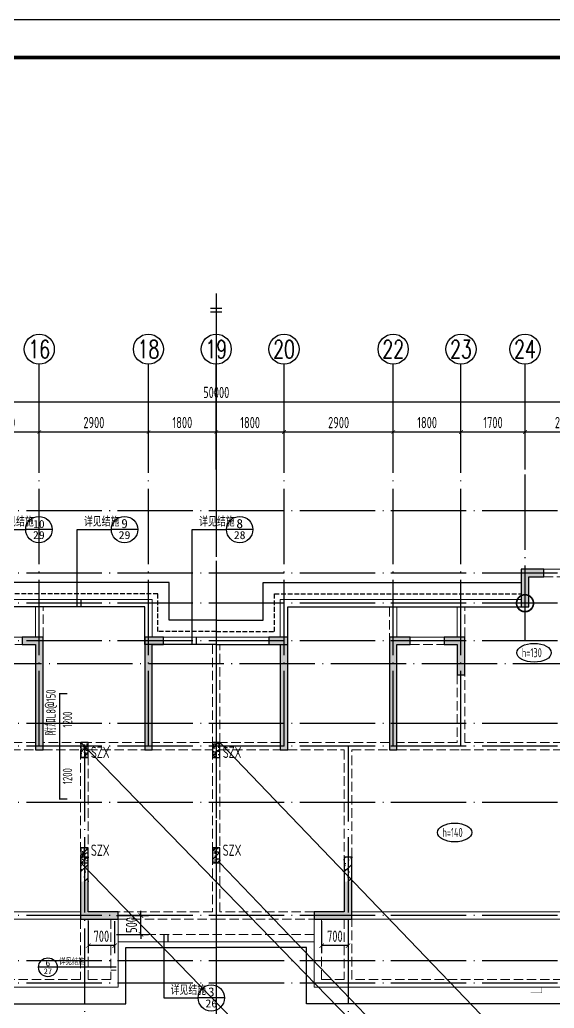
# Model space of a CAD drawing. Extents: x -668857 to 143095, y -247466 to 228182.
# Drawn here: x -193740 to -179547, y -145290 to -119024 of the extents above; entities that cross this region are included whole.
import ezdxf
from ezdxf.enums import TextEntityAlignment as Align

# ---------------------------------------------------------------- set-up
doc = ezdxf.new("R2010")
doc.units = 0
doc.header["$LTSCALE"] = 1000
for name, pattern in [('#P_--_20B1_001_t3$0$DASH', [0.35, 0.25, -0.1]), ('CENTER', [8, 5, -1, 1, -1]), ('D3轴线点划线', [18.5, 12, -3, 0.5, -3]), ('DASH', [0.35, 0.25, -0.1]), ('DOTE', [2.42, 2, -0.2, 0.02, -0.2])]:
    doc.linetypes.add(name, pattern=pattern)
doc.layers.get('0').update_dxf_attribs({"linetype": 'CONTINUOUS'})
doc.layers.get('DEFPOINTS').update_dxf_attribs({"linetype": 'CONTINUOUS'})
doc.layers.add('+公共字体', color=7, linetype='CONTINUOUS', lineweight=20)
for name, color, linetype in [('-TK', 7, 'CONTINUOUS'), ('A-AXIS', 1, 'CONTINUOUS'), ('A-DOTE', 10, 'DOTE'), ('AXIS_NUM', 7, 'CONTINUOUS'), ('C-DOTE', 8, 'D3轴线点划线'), ('DIM_IDEN', 67, 'CONTINUOUS'), ('HATCH', 8, 'CONTINUOUS'), ('PUB_TEXT', 2, 'CONTINUOUS'), ('ROOF', 183, 'CONTINUOUS'), ('S-B板标注', 3, 'CONTINUOUS'), ('S-B板边线', 2, 'CONTINUOUS'), ('S-B板配筋', 6, 'CONTINUOUS'), ('S-B板配筋号', 7, 'CONTINUOUS'), ('S-C承台编号', 6, 'CONTINUOUS'), ('S-J基础底板标注', 3, 'CONTINUOUS'), ('S-L主梁线', 4, 'DASH'), ('S-Q墙填充', 252, 'CONTINUOUS'), ('S-Q墙实线', 6, 'CONTINUOUS'), ('S-Q墙标注', 3, 'CONTINUOUS'), ('S-Y一般标注', 3, 'CONTINUOUS'), ('S-Z柱实线', 6, 'CONTINUOUS'), ('S-Z柱编号', 6, 'CONTINUOUS'), ('THICK', 6, 'CONTINUOUS'), ('THIN', 7, 'CONTINUOUS'), ('看线', 251, 'CONTINUOUS')]:
    doc.layers.add(name, color=color, linetype=linetype)
doc.styles.add('_TCH_AXIS', font='COMPLEX', dxfattribs={"bigfont": 'GBCBIG'})
doc.styles.add('_TCH_LABEL', font='simhei.ttf')
doc.styles.add('TSSD_Axis', font='complex.shx', dxfattribs={"width": 0.7, "bigfont": 'hztxt.shx'})
doc.styles.add('TSSD_DIMENSION', font='Tssdeng.shx', dxfattribs={"width": 0.7, "bigfont": 'tssdchn.shx'})
doc.styles.add('TSSD_Label', font='Tssdeng.shx', dxfattribs={"width": 0.7, "bigfont": 'hztxt.shx'})
doc.styles.add('TSSD_REIN', font='tssdeng.shx', dxfattribs={"width": 0.7, "height": 300, "bigfont": 'tssdchn.shx'})
doc.styles.add('结构文字', font='zstxt.shx', dxfattribs={"width": 0.7, "bigfont": 'zshz.shx'})
doc.dimstyles.new('STRUCK', dxfattribs={"dimtxt": 400, "dimasz": 121, "dimexe": 200, "dimexo": 150, "dimgap": 115, "dimtad": 1, "dimdec": 0, "dimdsep": 46, "dimtxsty": '结构文字', "dimblk": 'ARCHTICK', "dimcen": 400, "dimclrd": 3, "dimclre": 3, "dimclrt": 7, "dimadec": 0, "dimazin": 0, "dimtfac": 1, "dimtdec": 0, "dimtix": 1, "dimtmove": 2, "dimatfit": 3, "dimldrblk": '_DIMX', "dimfxl": 0, "dimtolj": 1, "dimtzin": 0, "dimarcsym": 0})
doc.dimstyles.new('TSSD_100_100', dxfattribs={"dimtxt": 300, "dimasz": 100, "dimexe": 100, "dimexo": 250, "dimgap": 100, "dimtad": 1, "dimdec": 0, "dimzin": 0, "dimdsep": 46, "dimtxsty": 'TSSD_DIMENSION', "dimblk": 'ARCHTICK', "dimcen": 0, "dimdle": 100, "dimclrt": 7, "dimadec": 0, "dimazin": 0, "dimtfac": 1, "dimtdec": 0, "dimtix": 1, "dimtmove": 2, "dimatfit": 3, "dimldrblk": 'ARCHTICK', "dimfxl": 0, "dimtolj": 1, "dimtzin": 0, "dimarcsym": 0})
pattern_1 = [(50, (196408.63, 60814.94), (215.17805, -18.82564), [22.5, -247.5]), (355, (196408.63, 60814.94), (-41.6254, 225.65764), [18, -198]), (100.4514, (196426.56, 60813.37), (173.5528, 206.83186), [19.12206, -210.34263]), (46.1842, (196408.63, 60874.94), (320.1723, -49.6557), [33.75, -371.25]), (96.6356, (196435.3, 60870.8), (280.3988, 292.23536), [28.6831, -315.5139]), (351.1842, (196408.63, 60874.94), (280.3986, 292.2356), [27, -297]), (21, (196438.63, 60859.94), (179.07212, -120.78567), [22.5, -247.5]), (326, (196438.63, 60859.94), (72.9946, 217.545), [18, -198]), (71.4514, (196453.55, 60849.87), (252.0668, 96.75915), [19.12206, -210.34263]), (37.5, (196408.63, 60814.94), (3.647957, 99.868156), [0, -195.6, 0, -201, 0, -198.75]), (7.5, (196408.63, 60814.94), (78.92086, 118.32351), [0, -114.6, 0, -191.1, 0, -75.75]), (327.5, (196341.73, 60814.94), (160.14673, -6.76646), [0, -75, 0, -234, 0, -310.5]), (317.5, (196311.73, 60814.94), (174.95585, 30.0315), [0, -97.5, 0, -155.4, 0, -220.5]), (45, (196408.63, 60814.94), (-106.06602, 106.06602), [])]
pattern_2 = [(50, (221408.63, 60814.94), (215.17805, -18.82564), [22.5, -247.5]), (355, (221408.63, 60814.94), (-41.6254, 225.65764), [18, -198]), (100.4514, (221426.56, 60813.37), (173.5528, 206.83186), [19.12206, -210.34263]), (46.1842, (221408.63, 60874.94), (320.1723, -49.6557), [33.75, -371.25]), (96.6356, (221435.3, 60870.8), (280.3988, 292.23536), [28.6831, -315.5139]), (351.1842, (221408.63, 60874.94), (280.3986, 292.2356), [27, -297]), (21, (221438.63, 60859.94), (179.07212, -120.78567), [22.5, -247.5]), (326, (221438.63, 60859.94), (72.9946, 217.545), [18, -198]), (71.4514, (221453.55, 60849.87), (252.0668, 96.75915), [19.12206, -210.34263]), (37.5, (221408.63, 60814.94), (3.647957, 99.868156), [0, -195.6, 0, -201, 0, -198.75]), (7.5, (221408.63, 60814.94), (78.92086, 118.32351), [0, -114.6, 0, -191.1, 0, -75.75]), (327.5, (221341.73, 60814.94), (160.14673, -6.76646), [0, -75, 0, -234, 0, -310.5]), (317.5, (221311.73, 60814.94), (174.95585, 30.0315), [0, -97.5, 0, -155.4, 0, -220.5]), (45, (221408.63, 60814.94), (-106.06602, 106.06602), [])]
pattern_3 = [(50, (-73288.16, -140356.17), (215.17805, -18.82564), [22.5, -247.5]), (355, (-73288.16, -140356.17), (-41.6254, 225.65764), [18, -198]), (100.4514, (-73270.23, -140357.74), (173.5528, 206.83186), [19.12206, -210.34263]), (46.1842, (-73288.16, -140296.17), (320.1723, -49.6557), [33.75, -371.25]), (96.6356, (-73261.48, -140300.3), (280.3988, 292.2354), [28.6831, -315.5139]), (351.1842, (-73288.16, -140296.17), (280.3986, 292.2356), [27, -297]), (21, (-73258.16, -140311.17), (179.07212, -120.78567), [22.5, -247.5]), (326, (-73258.16, -140311.17), (72.9946, 217.545), [18, -198]), (71.4514, (-73243.24, -140321.24), (252.0668, 96.75915), [19.12206, -210.34263]), (37.5, (-73288.16, -140356.17), (3.647957, 99.868156), [0, -195.6, 0, -201, 0, -198.75]), (7.5, (-73288.16, -140356.17), (78.92086, 118.32351), [0, -114.6, 0, -191.1, 0, -75.75]), (327.5, (-73355.06, -140356.17), (160.14673, -6.76646), [0, -75, 0, -234, 0, -310.5]), (317.5, (-73385.06, -140356.17), (174.95585, 30.0315), [0, -97.5, 0, -155.4, 0, -220.5]), (45, (-73288.16, -140356.17), (-106.06602, 106.06602), [])]
pattern_4 = [(50, (-73288.16, -140556.17), (215.17805, -18.82564), [22.5, -247.5]), (355, (-73288.16, -140556.17), (-41.6254, 225.65764), [18, -198]), (100.4514, (-73270.23, -140557.74), (173.5528, 206.83186), [19.12206, -210.34263]), (46.1842, (-73288.16, -140496.17), (320.1723, -49.6557), [33.75, -371.25]), (96.6356, (-73261.48, -140500.3), (280.3988, 292.2354), [28.6831, -315.5139]), (351.1842, (-73288.16, -140496.17), (280.3986, 292.2356), [27, -297]), (21, (-73258.16, -140511.17), (179.07212, -120.78567), [22.5, -247.5]), (326, (-73258.16, -140511.17), (72.9946, 217.545), [18, -198]), (71.4514, (-73243.24, -140521.24), (252.0668, 96.75915), [19.12206, -210.34263]), (37.5, (-73288.16, -140556.17), (3.647957, 99.868156), [0, -195.6, 0, -201, 0, -198.75]), (7.5, (-73288.16, -140556.17), (78.92086, 118.32351), [0, -114.6, 0, -191.1, 0, -75.75]), (327.5, (-73355.06, -140556.17), (160.14673, -6.76646), [0, -75, 0, -234, 0, -310.5]), (317.5, (-73385.06, -140556.17), (174.95585, 30.0315), [0, -97.5, 0, -155.4, 0, -220.5]), (45, (-73288.16, -140556.17), (-106.06602, 106.06602), [])]

# ---------------------------------------------------------------- blocks, each defined once
blk = doc.blocks.new('A1')
blk.add_lwpolyline([(0, 59400), (0, 0), (84100, 0), (84100, 59400)], close=True)
at = {"const_width": 100}
blk.add_lwpolyline([(2500, 58400), (2500, 1000), (83100, 1000), (83100, 58400)], close=True, dxfattribs=at)
blk = doc.blocks.new('ts_axno')
at = {"color": 0, "linetype": 'ByBlock', "lineweight": -2}
blk.add_circle((0, 0), 0.5, dxfattribs=at)
at = {"color": 0, "linetype": 'ByBlock', "lineweight": -2, "style": 'TSSD_Axis', "width": 0.7}
blk.add_attdef('A', text='', height=0.6, dxfattribs=at).set_placement((0, 0), align=Align.MIDDLE_CENTER)
blk = doc.blocks.new('_ArchTick')
at = {"color": 0, "linetype": 'ByBlock', "const_width": 0.15}
blk.add_lwpolyline([(-0.5, -0.5), (0.5, 0.5)], dxfattribs=at)
blk = doc.blocks.new('*D105')
at = {"layer": 'DEFPOINTS', "color": 0}
for p in [(24900, 19250), (23100, 18250), (24900, 18250)]:
    blk.add_point(p, dxfattribs=at)
at = {"layer": 'S-Y一般标注', "color": 0, "lineweight": -2}
for p, q in [((23000, 19250), (25000, 19250)), ((23100, 18500), (23100, 19350)), ((24900, 18500), (24900, 19350))]:
    blk.add_line(p, q, dxfattribs=at)
at = {"layer": 'S-Y一般标注', "color": 0, "lineweight": -2, "xscale": 100, "yscale": 100, "zscale": 100, "rotation": 180}
blk.add_blockref('_ArchTick', (23100, 19250), dxfattribs=at)
at = {"layer": 'S-Y一般标注', "color": 0, "lineweight": -2, "xscale": 100, "yscale": 100, "zscale": 100}
blk.add_blockref('_ArchTick', (24900, 19250), dxfattribs=at)
at = {"layer": 'S-Y一般标注', "color": 7, "insert": (24000, 19500), "char_height": 300, "attachment_point": 5, "style": 'TSSD_DIMENSION'}
blk.add_mtext('\\A1;1800', dxfattribs=at)
blk = doc.blocks.new('*D106')
at = {"layer": 'DEFPOINTS', "color": 0}
for p in [(27800, 19250), (24900, 18250), (27800, 18250)]:
    blk.add_point(p, dxfattribs=at)
at = {"layer": 'S-Y一般标注', "color": 0, "lineweight": -2}
for p, q in [((24800, 19250), (27900, 19250)), ((24900, 18500), (24900, 19350)), ((27800, 18500), (27800, 19350))]:
    blk.add_line(p, q, dxfattribs=at)
at = {"layer": 'S-Y一般标注', "color": 0, "lineweight": -2, "xscale": 100, "yscale": 100, "zscale": 100, "rotation": 180}
blk.add_blockref('_ArchTick', (24900, 19250), dxfattribs=at)
at = {"layer": 'S-Y一般标注', "color": 0, "lineweight": -2, "xscale": 100, "yscale": 100, "zscale": 100}
blk.add_blockref('_ArchTick', (27800, 19250), dxfattribs=at)
at = {"layer": 'S-Y一般标注', "color": 7, "insert": (26350, 19500), "char_height": 300, "attachment_point": 5, "style": 'TSSD_DIMENSION'}
blk.add_mtext('\\A1;2900', dxfattribs=at)
blk = doc.blocks.new('*D107')
at = {"layer": 'DEFPOINTS', "color": 0}
for p in [(29600, 19250), (27800, 18250), (29600, 18250)]:
    blk.add_point(p, dxfattribs=at)
at = {"layer": 'S-Y一般标注', "color": 0, "lineweight": -2}
for p, q in [((27700, 19250), (29700, 19250)), ((27800, 18500), (27800, 19350)), ((29600, 18500), (29600, 19350))]:
    blk.add_line(p, q, dxfattribs=at)
at = {"layer": 'S-Y一般标注', "color": 0, "lineweight": -2, "xscale": 100, "yscale": 100, "zscale": 100, "rotation": 180}
blk.add_blockref('_ArchTick', (27800, 19250), dxfattribs=at)
at = {"layer": 'S-Y一般标注', "color": 0, "lineweight": -2, "xscale": 100, "yscale": 100, "zscale": 100}
blk.add_blockref('_ArchTick', (29600, 19250), dxfattribs=at)
at = {"layer": 'S-Y一般标注', "color": 7, "insert": (28700, 19500), "char_height": 300, "attachment_point": 5, "style": 'TSSD_DIMENSION'}
blk.add_mtext('\\A1;1800', dxfattribs=at)
blk = doc.blocks.new('*D108')
at = {"layer": 'DEFPOINTS', "color": 0}
for p in [(31400, 19250), (29600, 18250), (31400, 18250)]:
    blk.add_point(p, dxfattribs=at)
at = {"layer": 'S-Y一般标注', "color": 0, "lineweight": -2}
for p, q in [((29500, 19250), (31500, 19250)), ((29600, 18500), (29600, 19350)), ((31400, 18500), (31400, 19350))]:
    blk.add_line(p, q, dxfattribs=at)
at = {"layer": 'S-Y一般标注', "color": 0, "lineweight": -2, "xscale": 100, "yscale": 100, "zscale": 100, "rotation": 180}
blk.add_blockref('_ArchTick', (29600, 19250), dxfattribs=at)
at = {"layer": 'S-Y一般标注', "color": 0, "lineweight": -2, "xscale": 100, "yscale": 100, "zscale": 100}
blk.add_blockref('_ArchTick', (31400, 19250), dxfattribs=at)
at = {"layer": 'S-Y一般标注', "color": 7, "insert": (30500, 19500), "char_height": 300, "attachment_point": 5, "style": 'TSSD_DIMENSION'}
blk.add_mtext('\\A1;1800', dxfattribs=at)
blk = doc.blocks.new('*D109')
at = {"layer": 'DEFPOINTS', "color": 0}
for p in [(34300, 19250), (31400, 18250), (34300, 18250)]:
    blk.add_point(p, dxfattribs=at)
at = {"layer": 'S-Y一般标注', "color": 0, "lineweight": -2}
for p, q in [((31300, 19250), (34400, 19250)), ((31400, 18500), (31400, 19350)), ((34300, 18500), (34300, 19350))]:
    blk.add_line(p, q, dxfattribs=at)
at = {"layer": 'S-Y一般标注', "color": 0, "lineweight": -2, "xscale": 100, "yscale": 100, "zscale": 100, "rotation": 180}
blk.add_blockref('_ArchTick', (31400, 19250), dxfattribs=at)
at = {"layer": 'S-Y一般标注', "color": 0, "lineweight": -2, "xscale": 100, "yscale": 100, "zscale": 100}
blk.add_blockref('_ArchTick', (34300, 19250), dxfattribs=at)
at = {"layer": 'S-Y一般标注', "color": 7, "insert": (32850, 19500), "char_height": 300, "attachment_point": 5, "style": 'TSSD_DIMENSION'}
blk.add_mtext('\\A1;2900', dxfattribs=at)
blk = doc.blocks.new('*D110')
at = {"layer": 'DEFPOINTS', "color": 0}
for p in [(36100, 19250), (34300, 18250), (36100, 18250)]:
    blk.add_point(p, dxfattribs=at)
at = {"layer": 'S-Y一般标注', "color": 0, "lineweight": -2}
for p, q in [((34200, 19250), (36200, 19250)), ((34300, 18500), (34300, 19350)), ((36100, 18500), (36100, 19350))]:
    blk.add_line(p, q, dxfattribs=at)
at = {"layer": 'S-Y一般标注', "color": 0, "lineweight": -2, "xscale": 100, "yscale": 100, "zscale": 100, "rotation": 180}
blk.add_blockref('_ArchTick', (34300, 19250), dxfattribs=at)
at = {"layer": 'S-Y一般标注', "color": 0, "lineweight": -2, "xscale": 100, "yscale": 100, "zscale": 100}
blk.add_blockref('_ArchTick', (36100, 19250), dxfattribs=at)
at = {"layer": 'S-Y一般标注', "color": 7, "insert": (35200, 19500), "char_height": 300, "attachment_point": 5, "style": 'TSSD_DIMENSION'}
blk.add_mtext('\\A1;1800', dxfattribs=at)
blk = doc.blocks.new('*D111')
at = {"layer": 'DEFPOINTS', "color": 0}
for p in [(37800, 19250), (36100, 18250), (37800, 18250)]:
    blk.add_point(p, dxfattribs=at)
at = {"layer": 'S-Y一般标注', "color": 0, "lineweight": -2}
for p, q in [((36000, 19250), (37900, 19250)), ((36100, 18500), (36100, 19350)), ((37800, 18500), (37800, 19350))]:
    blk.add_line(p, q, dxfattribs=at)
at = {"layer": 'S-Y一般标注', "color": 0, "lineweight": -2, "xscale": 100, "yscale": 100, "zscale": 100, "rotation": 180}
blk.add_blockref('_ArchTick', (36100, 19250), dxfattribs=at)
at = {"layer": 'S-Y一般标注', "color": 0, "lineweight": -2, "xscale": 100, "yscale": 100, "zscale": 100}
blk.add_blockref('_ArchTick', (37800, 19250), dxfattribs=at)
at = {"layer": 'S-Y一般标注', "color": 7, "insert": (36950, 19500), "char_height": 300, "attachment_point": 5, "style": 'TSSD_DIMENSION'}
blk.add_mtext('\\A1;1700', dxfattribs=at)
blk = doc.blocks.new('*D119')
at = {"layer": 'DEFPOINTS', "color": 0}
for p in [(54600, 20050), (4600, 18250), (54600, 18250)]:
    blk.add_point(p, dxfattribs=at)
at = {"layer": 'S-Y一般标注', "color": 0, "lineweight": -2}
for p, q in [((4500, 20050), (54700, 20050)), ((4600, 18500), (4600, 20150)), ((54600, 18500), (54600, 20150))]:
    blk.add_line(p, q, dxfattribs=at)
at = {"layer": 'S-Y一般标注', "color": 0, "lineweight": -2, "xscale": 100, "yscale": 100, "zscale": 100, "rotation": 180}
blk.add_blockref('_ArchTick', (4600, 20050), dxfattribs=at)
at = {"layer": 'S-Y一般标注', "color": 0, "lineweight": -2, "xscale": 100, "yscale": 100, "zscale": 100}
blk.add_blockref('_ArchTick', (54600, 20050), dxfattribs=at)
at = {"layer": 'S-Y一般标注', "color": 7, "insert": (29600, 20300), "char_height": 300, "attachment_point": 5, "style": 'TSSD_DIMENSION'}
blk.add_mtext('\\A1;50000', dxfattribs=at)
blk = doc.blocks.new('*D132')
at = {"layer": 'DEFPOINTS', "color": 0}
for p in [(39900, 19250), (37800, 18250), (39900, 18250)]:
    blk.add_point(p, dxfattribs=at)
at = {"layer": 'S-Y一般标注', "color": 0, "lineweight": -2}
for p, q in [((37700, 19250), (40000, 19250)), ((37800, 18500), (37800, 19350)), ((39900, 18500), (39900, 19350))]:
    blk.add_line(p, q, dxfattribs=at)
at = {"layer": 'S-Y一般标注', "color": 0, "lineweight": -2, "xscale": 100, "yscale": 100, "zscale": 100, "rotation": 180}
blk.add_blockref('_ArchTick', (37800, 19250), dxfattribs=at)
at = {"layer": 'S-Y一般标注', "color": 0, "lineweight": -2, "xscale": 100, "yscale": 100, "zscale": 100}
blk.add_blockref('_ArchTick', (39900, 19250), dxfattribs=at)
at = {"layer": 'S-Y一般标注', "color": 7, "insert": (38850, 19500), "char_height": 300, "attachment_point": 5, "style": 'TSSD_DIMENSION'}
blk.add_mtext('\\A1;2100', dxfattribs=at)
blk = doc.blocks.new('20210729.21383035')
at = {"color": 30, "const_width": 8}
blk.add_lwpolyline([(34050, 450), (34050, 300), (34350, 300), (34350, 450)], dxfattribs=at)
at = {"layer": 'ROOF', "ltscale": 0.8}
for points in [[(25700, 10200), (24450, 10200), (24450, 11200), (17600, 11200)], [(25700, 10200), (26950, 10200), (26950, 11200), (33800, 11200)], [(25700, 9550), (23800, 9550), (23800, 10550), (17600, 10550)], [(25700, 9550), (27600, 9550), (27600, 10550), (33800, 10550)]]:
    blk.add_lwpolyline(points, dxfattribs=at)
at = {"layer": '看线', "color": 202, "linetype": '#P_--_20B1_001_t3$0$DASH', "ltscale": 0.5}
for points in [[(25700, 9900), (24150, 9900), (24150, 10900), (17600, 10900)], [(25700, 9900), (27250, 9900), (27250, 10900), (33800, 10900)]]:
    blk.add_lwpolyline(points, dxfattribs=at)
at = {"layer": '看线', "color": 201}
for points in [[(3100, 1200), (3100, 0), (23300, 0), (23300, 1500), (25700, 1500)], [(48300, 1200), (48300, 0), (28100, 0), (28100, 1500), (25700, 1500)]]:
    blk.add_lwpolyline(points, dxfattribs=at)
blk = doc.blocks.new('20210803.22403995')
at = {"layer": '+公共字体', "color": 2, "const_width": 45}
blk.add_lwpolyline([(-831038, -168387, 1), (-831038, -167937, 1), (-831038, -168387, -1)], format="xyb", dxfattribs=at)
blk = doc.blocks.new('20210804.00390298')
at = {"layer": 'S-Q墙填充'}
h = blk.add_hatch(dxfattribs=at)
h.set_pattern_fill('ARMORED', color=252, scale=30, style=0)
h.set_pattern_definition(pattern_1)
h.paths.add_polyline_path([(51842, 63749), (54142, 63749), (54142, 63549), (51842, 63549)])
h = blk.add_hatch(dxfattribs=at)
h.set_pattern_fill('ARMORED', color=252, scale=30, style=0)
h.set_pattern_definition(pattern_2)
h.paths.add_polyline_path([(76842, 63749), (79142, 63749), (79142, 63549), (76842, 63549)])
h = blk.add_hatch(dxfattribs=at)
h.set_pattern_fill('ARMORED', color=252, scale=30, style=0)
h.set_pattern_definition(pattern_1)
h.paths.add_polyline_path([(52042, 61649), (53942, 61649), (53942, 61449), (52042, 61449)])
h = blk.add_hatch(dxfattribs=at)
h.set_pattern_fill('ARMORED', color=252, scale=30, style=0)
h.set_pattern_definition(pattern_2)
h.paths.add_polyline_path([(77042, 61649), (78942, 61649), (78942, 61449), (77042, 61449)])
at = {"layer": 'S-B板边线'}
for points in [[(51842, 63749), (54142, 63749), (54142, 63549), (51842, 63549)], [(76842, 63749), (79142, 63749), (79142, 63549), (76842, 63549)], [(52042, 61649), (53942, 61649), (53942, 61449), (52042, 61449)], [(77042, 61649), (78942, 61649), (78942, 61449), (77042, 61449)]]:
    blk.add_lwpolyline(points, close=True, dxfattribs=at)
at = {"layer": 'THICK', "const_width": 50}
for points in [[(52304, 63863), (52304, 64163)], [(52304, 63413), (52304, 63113)]]:
    blk.add_lwpolyline(points, dxfattribs=at)
at = {"layer": 'THICK', "style": 'TSSD_Label'}
for p in [(52429, 64094), (52429, 63344)]:
    blk.add_text('1', height=300, rotation=270, dxfattribs=at).set_placement(p)
blk = doc.blocks.new('20210808.03393248')
at = {"layer": 'HATCH'}
h = blk.add_hatch(dxfattribs=at)
h.set_pattern_fill('ARMORED', color=252, scale=50, style=0)
h.set_pattern_definition([(50, (-24999.98, 0.001), (358.6301, -31.37607), [37.5, -412.5]), (355, (-24999.98, 0.001), (-69.3757, 376.0961), [30, -330]), (100.4514, (-24970.1, -2.6), (289.2547, 344.7198), [31.8701, -350.57106]), (46.1842, (-24999.98, 100), (533.6205, -82.7595), [56.25, -618.75]), (96.6356, (-24955.5, 93.1), (467.3314, 487.059), [47.8051, -525.8565]), (351.1842, (-25000, 100), (467.331, 487.0593), [45, -495]), (21, (-24949.98, 75), (298.4535, -201.30945), [37.5, -412.5]), (326, (-24949.98, 75), (121.6577, 362.575), [30, -330]), (71.4514, (-24925.1, 58.23), (420.1113, 161.26525), [31.8701, -350.57106]), (37.5, (-24999.98, 0.001), (6.07993, 166.44693), [0, -326, 0, -335, 0, -331.25]), (7.5, (-24999.98, 0.001), (131.53477, 197.20586), [0, -191, 0, -318.5, 0, -126.25]), (327.5, (-25111.48, 0.001), (266.91122, -11.27744), [0, -125, 0, -390, 0, -517.5]), (317.5, (-25161.48, 0.001), (291.5931, 50.0525), [0, -162.5, 0, -259, 0, -367.5]), (45, (-24999.98, 0.001), (-176.7767, 176.7767), [])])
h.paths.add_polyline_path([(95660, -101270), (95460, -101270), (95460, -101920), (95660, -101920)])
h = blk.add_hatch(dxfattribs=at)
h.set_pattern_fill('ARMORED', color=252, scale=50, style=0)
h.set_pattern_definition([(50, (-17999.95, 0.001), (358.6301, -31.37607), [37.5, -412.5]), (355, (-17999.95, 0.001), (-69.3757, 376.0961), [30, -330]), (100.4514, (-17970.07, -2.6), (289.2547, 344.7198), [31.8701, -350.57106]), (46.1842, (-17999.95, 100), (533.6205, -82.7595), [56.25, -618.75]), (96.6356, (-17955.5, 93.1), (467.3314, 487.059), [47.8051, -525.8565]), (351.1842, (-17999.95, 100), (467.331, 487.0593), [45, -495]), (21, (-17949.95, 75), (298.4535, -201.30945), [37.5, -412.5]), (326, (-17949.95, 75), (121.6577, 362.575), [30, -330]), (71.4514, (-17925.1, 58.23), (420.1113, 161.26525), [31.8701, -350.57106]), (37.5, (-17999.95, 0.001), (6.07993, 166.44693), [0, -326, 0, -335, 0, -331.25]), (7.5, (-17999.95, 0.001), (131.53477, 197.20586), [0, -191, 0, -318.5, 0, -126.25]), (327.5, (-18111.45, 0.001), (266.91122, -11.27744), [0, -125, 0, -390, 0, -517.5]), (317.5, (-18161.45, 0.001), (291.5931, 50.0525), [0, -162.5, 0, -259, 0, -367.5]), (45, (-17999.95, 0.001), (-176.7767, 176.7767), [])])
h.paths.add_polyline_path([(102660, -101270), (102460, -101270), (102460, -101920), (102660, -101920)])
at = {"layer": 'S-Q墙填充'}
h = blk.add_hatch(color=252, dxfattribs=at)
h.dxf.hatch_style = 1
h.paths.add_polyline_path([(107360, -93820), (107760, -93820), (107760, -93620), (107160, -93620), (107160, -94620), (107360, -94620)])
h = blk.add_hatch(color=252, dxfattribs=at)
h.dxf.hatch_style = 1
h.paths.add_polyline_path([(94260, -95620), (94260, -98420), (94460, -98420), (94460, -95420), (93910, -95420), (93910, -95620)])
h = blk.add_hatch(color=252, dxfattribs=at)
h.dxf.hatch_style = 1
h.paths.add_polyline_path([(97160, -95420), (97160, -98420), (97360, -98420), (97360, -95620), (97660, -95620), (97660, -95420)])
h = blk.add_hatch(color=252, dxfattribs=at)
h.dxf.hatch_style = 1
h.paths.add_polyline_path([(100760, -95620), (100760, -98420), (100960, -98420), (100960, -95420), (100461, -95420), (100461, -95620)])
h = blk.add_hatch(color=252, dxfattribs=at)
h.dxf.hatch_style = 1
h.paths.add_polyline_path([(103660, -95420), (103660, -98420), (103860, -98420), (103860, -95620), (104210, -95620), (104210, -95420)])
h = blk.add_hatch(color=252, dxfattribs=at)
h.dxf.hatch_style = 1
h.paths.add_polyline_path([(105111, -95620), (105460, -95620), (105460, -96420), (105660, -96420), (105660, -95420), (105111, -95420)])
h = blk.add_hatch(color=252, dxfattribs=at)
h.dxf.hatch_style = 1
h.paths.add_polyline_path([(95460, -102920), (96360, -102920), (96460, -102920), (96460, -102720), (96360, -102720), (95660, -102720), (95660, -101920), (95460, -101920)])
h = blk.add_hatch(color=252, dxfattribs=at)
h.dxf.hatch_style = 1
h.paths.add_polyline_path([(101760, -102720), (101660, -102720), (101660, -102920), (101760, -102920), (102660, -102920), (102660, -101920), (102460, -101920), (102460, -102720)])
at = {"layer": 'S-L主梁线', "linetype": 'ByBlock', "lineweight": 18}
for p, q in [((109261, -93620), (107760, -93620)), ((94360, -94420), (92560, -94420)), ((97360, -94420), (94360, -94420)), ((97360, -95420), (97360, -94420)), ((100760, -94420), (100760, -95420)), ((103760, -94420), (100760, -94420)), ((105560, -94420), (103760, -94420)), ((107160, -94420), (105560, -94420)), ((92660, -94620), (94260, -94620)), ((94260, -94620), (94260, -95420)), ((103860, -94620), (105460, -94620)), ((103860, -95420), (103860, -94620)), ((105460, -94620), (105460, -95420)), ((93910, -95420), (93010, -95420)), ((99060, -95420), (97660, -95420)), ((100461, -95420), (99060, -95420)), ((105111, -95420), (104210, -95420)), ((89860, -102720), (95460, -102720)), ((89860, -102920), (95460, -102920)), ((96460, -104720), (96460, -102920)), ((101660, -102920), (101660, -104720)), ((102660, -102720), (108260, -102720)), ((102660, -102920), (108260, -102920)), ((96460, -103520), (101660, -103520)), ((77560, -104720), (95560, -104720)), ((95560, -104720), (96460, -104720)), ((101660, -104720), (102560, -104720)), ((102560, -104720), (120560, -104720))]:
    blk.add_line(p, q, dxfattribs=at)
at = {"layer": 'S-L主梁线', "linetype": 'DASH', "lineweight": 18}
for p, q in [((107760, -93820), (109261, -93820)), ((94460, -94620), (97160, -94620)), ((94460, -95420), (94460, -94620)), ((97160, -94620), (97160, -95420)), ((100960, -94620), (103660, -94620)), ((100960, -95420), (100960, -94620)), ((103660, -94620), (103660, -95420)), ((105660, -94620), (107160, -94620)), ((105660, -95420), (105660, -94620)), ((93010, -95620), (93910, -95620)), ((97660, -95620), (98960, -95620)), ((98960, -95620), (98960, -98220)), ((99160, -95620), (100461, -95620)), ((99160, -98220), (99160, -95620)), ((104210, -95620), (105111, -95620)), ((105460, -96420), (105460, -98220)), ((105660, -98220), (105660, -96420)), ((94260, -98220), (92660, -98220)), ((95560, -98220), (94460, -98220)), ((97160, -98220), (95560, -98220)), ((98960, -98220), (97360, -98220)), ((100760, -98220), (99160, -98220)), ((102560, -98220), (100960, -98220)), ((103660, -98220), (102560, -98220)), ((105460, -98220), (103860, -98220)), ((108260, -98220), (105660, -98220)), ((92560, -98420), (94260, -98420)), ((94460, -98420), (95460, -98420)), ((95460, -98420), (95460, -101270)), ((95660, -98420), (97160, -98420)), ((95660, -101270), (95660, -98420)), ((97360, -98420), (98960, -98420)), ((98960, -98420), (98960, -102720)), ((99160, -102720), (99160, -98420)), ((99160, -98420), (100760, -98420)), ((100960, -98420), (102460, -98420)), ((102460, -98420), (102460, -101270)), ((102660, -98420), (103660, -98420)), ((102660, -101270), (102660, -98420)), ((103860, -98420), (105560, -98420)), ((105560, -98420), (108260, -98420)), ((95460, -102920), (95460, -104520)), ((95660, -104520), (95660, -102920)), ((96260, -102920), (96260, -104520)), ((98960, -102720), (96460, -102720)), ((96460, -102920), (99060, -102920)), ((99060, -102920), (101660, -102920)), ((101660, -102720), (99160, -102720)), ((101860, -104520), (101860, -102920)), ((102460, -102920), (102460, -104520)), ((102660, -104520), (102660, -102920)), ((101660, -103320), (96460, -103320)), ((95460, -104520), (89860, -104520)), ((96260, -104520), (95660, -104520)), ((102460, -104520), (101860, -104520)), ((108260, -104520), (102660, -104520))]:
    blk.add_line(p, q, dxfattribs=at)
at = {"layer": 'S-Q墙实线'}
for points in [[(107360, -93820), (107760, -93820), (107760, -93620), (107160, -93620), (107160, -94620), (107360, -94620)], [(94260, -95620), (94260, -98420), (94460, -98420), (94460, -95420), (93910, -95420), (93910, -95620)], [(97160, -95420), (97160, -98420), (97360, -98420), (97360, -95620), (97660, -95620), (97660, -95420)], [(100760, -95620), (100760, -98420), (100960, -98420), (100960, -95420), (100461, -95420), (100461, -95620)], [(103660, -95420), (103660, -98420), (103860, -98420), (103860, -95620), (104210, -95620), (104210, -95420)], [(105111, -95620), (105460, -95620), (105460, -96420), (105660, -96420), (105660, -95420), (105111, -95420)], [(95460, -102920), (96360, -102920), (96460, -102920), (96460, -102720), (96360, -102720), (95660, -102720), (95660, -101270), (95460, -101270)], [(101760, -102720), (101660, -102720), (101660, -102920), (101760, -102920), (102660, -102920), (102660, -101270), (102460, -101270), (102460, -102720)]]:
    blk.add_lwpolyline(points, close=True, dxfattribs=at)
blk = doc.blocks.new('*D475')
at = {"layer": 'DEFPOINTS', "color": 0}
for p in [(-186959, 202189), (-186259, 202189), (-186959, 201389)]:
    blk.add_point(p, dxfattribs=at)
at = {"layer": 'S-Q墙标注', "color": 3, "lineweight": -2}
for p, q in [((-186959, 202039), (-186959, 201189)), ((-186259, 202039), (-186259, 201189)), ((-186259, 201389), (-186959, 201389))]:
    blk.add_line(p, q, dxfattribs=at)
at = {"layer": 'S-Q墙标注', "color": 3, "lineweight": -2, "xscale": 121, "yscale": 121, "zscale": 121, "rotation": 180}
blk.add_blockref('_ArchTick', (-186959, 201389), dxfattribs=at)
at = {"layer": 'S-Q墙标注', "color": 3, "lineweight": -2, "xscale": 121, "yscale": 121, "zscale": 121}
blk.add_blockref('_ArchTick', (-186259, 201389), dxfattribs=at)
at = {"layer": 'S-Q墙标注', "color": 7, "insert": (-186609, 201639), "char_height": 300, "attachment_point": 5, "style": 'TSSD_REIN'}
blk.add_mtext('\\A1;700', dxfattribs=at)
blk = doc.blocks.new('_DIMX')
blk.add_line((-150, 0), (150, 0))
at = {"const_width": 50}
blk.add_lwpolyline([(-70, -70), (70, 70)], dxfattribs=at)
blk = doc.blocks.new('*D480')
at = {"layer": 'DEFPOINTS', "color": 0}
for p in [(-193159, 202189), (-192459, 202189), (-193159, 201389)]:
    blk.add_point(p, dxfattribs=at)
at = {"layer": 'S-Q墙标注', "color": 3, "lineweight": -2}
for p, q in [((-193159, 202039), (-193159, 201189)), ((-192459, 202039), (-192459, 201189)), ((-192459, 201389), (-193159, 201389))]:
    blk.add_line(p, q, dxfattribs=at)
at = {"layer": 'S-Q墙标注', "color": 3, "lineweight": -2, "xscale": 121, "yscale": 121, "zscale": 121, "rotation": 180}
blk.add_blockref('_ArchTick', (-193159, 201389), dxfattribs=at)
at = {"layer": 'S-Q墙标注', "color": 3, "lineweight": -2, "xscale": 121, "yscale": 121, "zscale": 121}
blk.add_blockref('_ArchTick', (-192459, 201389), dxfattribs=at)
at = {"layer": 'S-Q墙标注', "color": 7, "insert": (-192809, 201639), "char_height": 300, "attachment_point": 5, "style": 'TSSD_REIN'}
blk.add_mtext('\\A1;700', dxfattribs=at)
blk = doc.blocks.new('*D483')
at = {"layer": 'DEFPOINTS', "color": 0}
for p in [(-192559, 202189), (-191759, 202189), (-192559, 201689)]:
    blk.add_point(p, dxfattribs=at)
at = {"layer": 'S-Q墙标注', "color": 3, "lineweight": -2}
for p, q in [((-191759, 202189), (-191759, 202310)), ((-192409, 202189), (-191559, 202189)), ((-191759, 201689), (-191759, 202189)), ((-192409, 201689), (-191559, 201689)), ((-191759, 201689), (-191759, 201568))]:
    blk.add_line(p, q, dxfattribs=at)
at = {"layer": 'S-Q墙标注', "color": 3, "lineweight": -2, "xscale": 121, "yscale": 121, "zscale": 121}
for p, rotation in [((-191759, 202189), 270), ((-191759, 201689), 90)]:
    blk.add_blockref('_ArchTick', p, dxfattribs=dict(at, rotation=rotation))
at = {"layer": 'S-Q墙标注', "color": 7, "insert": (-192009, 201939), "char_height": 300, "attachment_point": 5, "rotation": 90, "style": 'TSSD_REIN'}
blk.add_mtext('\\A1;500', dxfattribs=at)
blk = doc.blocks.new('20210810.07335079')
at = {"layer": 'DIM_IDEN'}
for p, q in [((11295, 16253), (10595, 16253)), ((12204, 16253), (11295, 16253)), ((12204, 13305), (12204, 16253)), ((14477, 16253), (15386, 16253)), ((14477, 14955), (14477, 16253)), ((16086, 16253), (15386, 16253)), ((17428, 16253), (18337, 16253)), ((17428, 13305), (17428, 16253)), ((19037, 16253), (18337, 16253)), ((1914, 14561), (1214, 14561)), ((2823, 14561), (1914, 14561)), ((2823, 11505), (2823, 14561)), ((5101, 14561), (4401, 14561)), ((6010, 14561), (5101, 14561)), ((6010, 12505), (6010, 14561)), ((7376, 14561), (6676, 14561)), ((8285, 14561), (7376, 14561)), ((8285, 12505), (8285, 14561)), ((9170, 14561), (8470, 14561)), ((10079, 14561), (9170, 14561)), ((10079, 12505), (10079, 14561)), ((19553, 14561), (20462, 14561)), ((19553, 12505), (19553, 14561)), ((21162, 14561), (20462, 14561)), ((21347, 14561), (22256, 14561)), ((21347, 12505), (21347, 14561)), ((22956, 14561), (22256, 14561)), ((23622, 14561), (24531, 14561)), ((23622, 12505), (23622, 14561)), ((25231, 14561), (24531, 14561)), ((26680, 14561), (27589, 14561)), ((26680, 11505), (26680, 14561)), ((28289, 14561), (27589, 14561)), ((1222, 6623), (522, 6623)), ((1690, 6623), (1222, 6623)), ((2416, 6623), (1690, 6623)), ((3706, 3805), (3706, 2116)), ((25926, 3805), (25926, 2116)), ((4973, 2930), (5420, 2930)), ((5420, 2930), (6536, 2930)), ((7036, 2930), (6536, 2930)), ((23096, 2930), (22596, 2930)), ((24212, 2930), (23096, 2930)), ((24659, 2930), (24212, 2930)), ((9889, 2605), (9889, 1270)), ((11712, 2595), (11712, 1270)), ((13691, 2605), (13691, 1270)), ((15941, 2605), (15941, 1270)), ((17946, 2595), (17946, 1270)), ((19743, 2605), (19743, 1270)), ((2797, 2116), (2097, 2116)), ((3706, 2116), (2797, 2116)), ((25926, 2116), (26835, 2116)), ((27535, 2116), (26835, 2116)), ((8980, 1270), (8280, 1270)), ((9889, 1270), (8980, 1270)), ((10803, 1270), (10103, 1270)), ((11712, 1270), (10803, 1270)), ((12782, 1270), (12082, 1270)), ((13691, 1270), (12782, 1270)), ((15941, 1270), (16850, 1270)), ((17550, 1270), (16850, 1270)), ((17946, 1270), (18855, 1270)), ((19555, 1270), (18855, 1270)), ((19743, 1270), (20652, 1270)), ((21352, 1270), (20652, 1270))]:
    blk.add_line(p, q, dxfattribs=at)
for points, const_width in [([(14582, 14955), (14582, 15155)], 35), ([(12099, 13305), (12099, 13505)], 35), ([(17533, 13305), (17533, 13505)], 35), ([(5905, 12505), (5905, 12705)], 35), ([(8180, 12505), (8180, 12705)], 35), ([(9974, 12505), (9974, 12705)], 35), ([(19658, 12505), (19658, 12705)], 35), ([(21452, 12505), (21452, 12705)], 35), ([(23727, 12505), (23727, 12705)], 35), ([(2718, 11505), (2718, 11705)], 35), ([(26785, 11505), (26785, 11705)], 35), ([(2416, 6728), (2216, 6728)], 35), ([(3601, 3805), (3601, 3605)], 35), ([(26031, 3805), (26031, 3605)], 35), ([(4973, 2855), (5116, 2855)], 25), ([(24659, 2855), (24516, 2855)], 25), ([(9784, 2605), (9784, 2405)], 35), ([(11607, 2595), (11607, 2395)], 35), ([(13586, 2605), (13586, 2405)], 35), ([(16046, 2605), (16046, 2405)], 35), ([(18051, 2595), (18051, 2395)], 35), ([(19848, 2605), (19848, 2405)], 35)]:
    blk.add_lwpolyline(points, dxfattribs=dict(at, const_width=const_width))
for centre, radius in [((10945, 16253), 350), ((15736, 16253), 350), ((18687, 16253), 350), ((1564, 14561), 350), ((4751, 14561), 350), ((7026, 14561), 350), ((8820, 14561), 350), ((20812, 14561), 350), ((22606, 14561), 350), ((24881, 14561), 350), ((27939, 14561), 350), ((872, 6623), 350), ((6786, 2930), 250), ((22846, 2930), 250), ((2447, 2116), 350), ((27185, 2116), 350), ((8630, 1270), 350), ((10453, 1270), 350), ((12432, 1270), 350), ((17200, 1270), 350), ((19205, 1270), 350), ((21002, 1270), 350)]:
    blk.add_circle(centre, radius, dxfattribs=at)
at = {"layer": 'PUB_TEXT', "style": '_TCH_AXIS'}
for height, p in [(236.3, (11365, 16336)), (236.3, (14657, 16336)), (236.3, (17607, 16336)), (236.3, (1984, 14645)), (236.3, (5171, 14645)), (236.3, (7446, 14645)), (236.3, (9240, 14645)), (236.3, (19732, 14645)), (236.3, (21526, 14645)), (236.3, (23802, 14645)), (236.3, (26859, 14645)), (236.3, (1292, 6706)), (168.8, (6015, 2989)), (168.8, (23146, 2989)), (236.3, (2867, 2199)), (236.3, (26105, 2199)), (236.3, (9050, 1353)), (236.3, (10873, 1353)), (236.3, (12852, 1353)), (236.3, (16120, 1353)), (236.3, (18125, 1353)), (236.3, (19922, 1353))]:
    blk.add_text('详见结施', height=height, dxfattribs=at).set_placement(p)
at = {"layer": 'PUB_TEXT', "style": '_TCH_LABEL'}
for s, height, width, p, p2 in [('11', 210.8, 1.034884, (10788, 16294), (11102, 16294)), ('12', 211.6, 1.022989, (15580, 16294), (15892, 16294)), ('11', 210.8, 1.034884, (18530, 16294), (18844, 16294)), ('30', 212, 1.017143, (10790, 16000), (11100, 16000)), ('30', 212, 1.017143, (15581, 16000), (15891, 16000)), ('30', 212, 1.017143, (18532, 16000), (18842, 16000)), ('7', 241, 1.053254, (1473, 14600), (1655, 14600)), ('9', 242, 1.011364, (4663, 14600), (4839, 14600)), ('10', 213.8, 0.988889, (6874, 14602), (7178, 14602)), ('9', 242, 1.011364, (8732, 14600), (8908, 14600)), ('9', 242, 1.011364, (20724, 14600), (20900, 14600)), ('10', 213.8, 0.988889, (22454, 14602), (22758, 14602)), ('9', 242, 1.011364, (24793, 14600), (24969, 14600)), ('8', 242, 1.017143, (27851, 14600), (28027, 14600)), ('28', 212.3, 1.011364, (1410, 14308), (1718, 14308)), ('29', 211.6, 1.022989, (4595, 14309), (4906, 14309)), ('29', 211.6, 1.022989, (6870, 14309), (7182, 14309)), ('29', 211.6, 1.022989, (8664, 14309), (8976, 14309)), ('29', 211.6, 1.022989, (20656, 14309), (20967, 14309)), ('29', 211.6, 1.022989, (22450, 14309), (22761, 14309)), ('29', 211.6, 1.022989, (24725, 14309), (25037, 14309)), ('28', 212.3, 1.011364, (27785, 14308), (28093, 14308)), ('16', 212.3, 1.011364, (717, 6663), (1026, 6663)), ('31', 212.3, 1.011364, (717, 6370), (1026, 6370)), ('27', 151.1, 1.022989, (6675, 2750), (6897, 2750)), ('6', 173, 1.011364, (6723, 2958), (6849, 2958)), ('27', 151.1, 1.022989, (22734, 2750), (22957, 2750)), ('6', 173, 1.011364, (22783, 2958), (22908, 2958)), ('1', 241, 1.034884, (2357, 2155), (2537, 2155)), ('3', 242, 1.00565, (27098, 2155), (27272, 2155)), ('25', 212.7, 1.00565, (2293, 1863), (2601, 1863)), ('26', 211.6, 1.022989, (27029, 1864), (27341, 1864)), ('4', 241, 1.034884, (8540, 1309), (8720, 1309)), ('5', 241, 1.028902, (10363, 1309), (10542, 1309)), ('2', 241, 1.022989, (12343, 1309), (12521, 1309)), ('2', 241, 1.022989, (17111, 1309), (17289, 1309)), ('5', 241, 1.028902, (19115, 1309), (19294, 1309)), ('4', 241, 1.034884, (20912, 1309), (21092, 1309)), ('26', 211.6, 1.022989, (8474, 1018), (8786, 1018)), ('27', 211.6, 1.022989, (10297, 1018), (10608, 1018)), ('25', 212.7, 1.00565, (12278, 1017), (12586, 1017)), ('25', 212.7, 1.00565, (17046, 1017), (17354, 1017)), ('27', 211.6, 1.022989, (19049, 1018), (19360, 1018)), ('26', 211.6, 1.022989, (20846, 1018), (21158, 1018))]:
    blk.add_text(s, height=height, dxfattribs=dict(at, width=width)).set_placement(p, p2, align=Align.FIT)
blk = doc.blocks.new('20210726.16395156')
at = {"layer": 'A-AXIS'}
for p, q in [((24900, 18249.9), (24900, 21049.9)), ((27800, 18249.9), (27800, 21049.9)), ((29600, 18249.9), (29600, 21049.9)), ((31400, 18249.9), (31400, 21049.9)), ((34300, 18249.9), (34300, 21049.9)), ((36100, 18249.9), (36100, 21049.9)), ((37800, 18249.9), (37800, 21049.9))]:
    blk.add_line(p, q, dxfattribs=at)
at = {"layer": 'A-DOTE'}
for p, q in [((24900, 10900), (24900, 18249.9)), ((27800, 10900), (27800, 18249.9)), ((29600, 18249.9), (29600, 3600)), ((31400, 10900), (31400, 18249.9)), ((34300, 10900), (34300, 18249.9)), ((36100, 10900), (36100, 18249.9)), ((37800, 13700), (37800, 18249.9)), ((55600, 17150), (3600, 17150)), ((55600, 15500), (3600, 15500)), ((55600, 14700), (3600, 14700)), ((55600, 13700), (3600, 13700)), ((3600, 13100.3), (55600, 13100.3)), ((55600, 11500), (3600, 11500)), ((55600, 10900), (3600, 10900)), ((26100, 10900), (26100, 3600)), ((33100, 10900), (33100, 3600)), ((55600, 9400), (3600, 9400)), ((55600, 6400), (3600, 6400)), ((55600, 5200), (3600, 5200)), ((55600, 4600), (3600, 4600))]:
    blk.add_line(p, q, dxfattribs=at)
at = {"layer": 'A-AXIS'}
ref = blk.add_blockref('ts_axno', (24900, 21449.9), dxfattribs=dict(at, xscale=800, yscale=800, zscale=800))
ref.add_attrib('10', '16', dxfattribs={"layer": 'AXIS_NUM', "height": 480, "style": 'TSSD_Axis', "width": 0.7}).set_placement((24900, 21449.9), align=Align.MIDDLE_CENTER)
ref = blk.add_blockref('ts_axno', (27800, 21449.9), dxfattribs=dict(at, xscale=800, yscale=800, zscale=800))
ref.add_attrib('11', '18', dxfattribs={"layer": 'AXIS_NUM', "height": 480, "style": 'TSSD_Axis', "width": 0.7}).set_placement((27800, 21449.9), align=Align.MIDDLE_CENTER)
ref = blk.add_blockref('ts_axno', (29600, 21449.9), dxfattribs=dict(at, xscale=800, yscale=800, zscale=800))
ref.add_attrib('12', '19', dxfattribs={"layer": 'AXIS_NUM', "height": 480, "style": 'TSSD_Axis', "width": 0.7}).set_placement((29600, 21449.9), align=Align.MIDDLE_CENTER)
ref = blk.add_blockref('ts_axno', (31400, 21449.9), dxfattribs=dict(at, xscale=800, yscale=800, zscale=800))
ref.add_attrib('13', '20', dxfattribs={"layer": 'AXIS_NUM', "height": 480, "style": 'TSSD_Axis', "width": 0.7}).set_placement((31400, 21449.9), align=Align.MIDDLE_CENTER)
ref = blk.add_blockref('ts_axno', (34300, 21449.9), dxfattribs=dict(at, xscale=800, yscale=800, zscale=800))
ref.add_attrib('14', '22', dxfattribs={"layer": 'AXIS_NUM', "height": 480, "style": 'TSSD_Axis', "width": 0.7}).set_placement((34300, 21449.9), align=Align.MIDDLE_CENTER)
ref = blk.add_blockref('ts_axno', (36100, 21449.9), dxfattribs=dict(at, xscale=800, yscale=800, zscale=800))
ref.add_attrib('15', '23', dxfattribs={"layer": 'AXIS_NUM', "height": 480, "style": 'TSSD_Axis', "width": 0.7}).set_placement((36100, 21449.9), align=Align.MIDDLE_CENTER)
ref = blk.add_blockref('ts_axno', (37800, 21449.9), dxfattribs=dict(at, xscale=800, yscale=800, zscale=800))
ref.add_attrib('16', '24', dxfattribs={"layer": 'AXIS_NUM', "height": 480, "style": 'TSSD_Axis', "width": 0.7}).set_placement((37800, 21449.9), align=Align.MIDDLE_CENTER)
at = {"layer": 'S-Y一般标注'}
for base, p1, p2, picture, middle in [((54600, 20049.9), (4600, 18249.9), (54600, 18249.9), '*D119', (29600, 20299.9)), ((24900, 19249.9), (23100, 18249.9), (24900, 18249.9), '*D105', (24000, 19499.9)), ((27800, 19249.9), (24900, 18249.9), (27800, 18249.9), '*D106', (26350, 19499.9)), ((29600, 19249.9), (27800, 18249.9), (29600, 18249.9), '*D107', (28700, 19499.9)), ((31400, 19249.9), (29600, 18249.9), (31400, 18249.9), '*D108', (30500, 19499.9)), ((34300, 19249.9), (31400, 18249.9), (34300, 18249.9), '*D109', (32850, 19499.9)), ((36100, 19249.9), (34300, 18249.9), (36100, 18249.9), '*D110', (35200, 19499.9)), ((37800, 19249.9), (36100, 18249.9), (37800, 18249.9), '*D111', (36950, 19499.9)), ((39900, 19249.9), (37800, 18249.9), (39900, 18249.9), '*D132', (38850, 19499.9))]:
    dim = blk.add_linear_dim(base=base, p1=p1, p2=p2, dimstyle='TSSD_100_100', dxfattribs=at)
    dim.commit()
    dim.dimension.update_dxf_attribs({"geometry": picture, "text_midpoint": middle})
blk = doc.blocks.new('20210810.19131159')
at = {"layer": 'S-Q墙标注'}
for base, p1, p2, angle, picture, middle in [((109307.3, 54473.7), (110007.3, 55273.7), (109307.3, 55273.7), 180, '*D480', (109657.3, 54723.7)), ((110707.3, 55273.8), (109907.3, 54773.8), (109907.3, 55273.8), 90, '*D483', (110457.3, 55023.8)), ((115507.3, 54473.8), (116207.3, 55273.8), (115507.3, 55273.8), 180, '*D475', (115857.3, 54723.8))]:
    dim = blk.add_linear_dim(base=base, p1=p1, p2=p2, angle=angle, dimstyle='STRUCK', override={"dimtxt": 300, "dimgap": 100, "dimtxsty": 'TSSD_REIN'}, dxfattribs=at)
    dim.commit()
    dim.dimension.update_dxf_attribs({"geometry": picture, "text_midpoint": middle, "insert": (302465.9, -146915)})

msp = doc.modelspace()

# ---------------------------------------------------------------- hatches: boundary and pattern name
at = {"layer": 'HATCH'}
h = msp.add_hatch(dxfattribs=at)
h.set_pattern_fill('ARMORED', color=252, scale=30, style=0)
h.set_pattern_definition(pattern_3)
h.paths.add_polyline_path([(-192122.45, -138627.15), (-191922.45, -138627.15), (-191922.45, -138227.15), (-192122.45, -138227.15)])
h = msp.add_hatch(dxfattribs=at)
h.set_pattern_fill('ARMORED', color=252, scale=30, style=0)
h.set_pattern_definition(pattern_3)
h.paths.add_polyline_path([(-188622.45, -138627.15), (-188422.45, -138627.15), (-188422.45, -138227.15), (-188622.45, -138227.15)])
h = msp.add_hatch(dxfattribs=at)
h.set_pattern_fill('ARMORED', color=252, scale=30, style=0)
h.set_pattern_definition(pattern_4)
h.paths.add_polyline_path([(-192122.45, -141427.15), (-191922.45, -141427.15), (-191922.45, -141027.15), (-192122.45, -141027.15)])
h = msp.add_hatch(dxfattribs=at)
h.set_pattern_fill('ARMORED', color=252, scale=30, style=0)
h.set_pattern_definition(pattern_4)
h.paths.add_polyline_path([(-188622.45, -141427.15), (-188422.45, -141427.15), (-188422.45, -141027.15), (-188622.45, -141027.15)])

# ---------------------------------------------------------------- linework, layer by layer
at = {"layer": 'C-DOTE'}
for points in [[(-192122.45, -138227.15), (-176506.87, -154307.59)], [(-188422.45, -138227.15), (-173006.89, -154307.59)], [(-192122.45, -141427.15), (-176506.87, -157507.59)], [(-188422.45, -141427.15), (-173006.89, -157507.59)]]:
    msp.add_lwpolyline(points, dxfattribs=at)
at = {"layer": 'S-B板标注'}
for centre in [(-180080.7, -135843.87), (-182190.77, -140619.94)]:
    msp.add_ellipse(centre, major_axis=(-457.33, 0), ratio=0.54724159, dxfattribs=at)
at = {"layer": 'S-B板配筋', "lineweight": 35, "const_width": 35}
msp.add_lwpolyline([(-192477.62, -139727.15), (-192677.62, -139727.15), (-192677.62, -136927.15), (-192477.62, -136927.15)], dxfattribs=at)
at = {"layer": 'S-Z柱实线', "color": 2}
for points in [[(-192122.45, -138627.15), (-191922.45, -138627.15), (-191922.45, -138227.15), (-192122.45, -138227.15)], [(-188622.45, -138627.15), (-188422.45, -138627.15), (-188422.45, -138227.15), (-188622.45, -138227.15)], [(-192122.45, -141427.15), (-191922.45, -141427.15), (-191922.45, -141027.15), (-192122.45, -141027.15)], [(-188622.45, -141427.15), (-188422.45, -141427.15), (-188422.45, -141027.15), (-188622.45, -141027.15)]]:
    msp.add_lwpolyline(points, close=True, dxfattribs=at)
at = {"layer": 'THIN', "linetype": 'CENTER'}
msp.add_line((-188522.44, -126294.37), (-188522.44, -150161.3), dxfattribs=at)
at = {"layer": 'THIN'}
for p, q in [((-188372.44, -126697.6), (-188672.44, -126697.6)), ((-188372.44, -126797.6), (-188672.44, -126797.6))]:
    msp.add_line(p, q, dxfattribs=at)

# ---------------------------------------------------------------- block references
at = {"layer": '-TK'}
msp.add_blockref('A1', (-229464.73, -178424.26), dxfattribs=at)
at = {"layer": 'A-DOTE'}
msp.add_blockref('20210726.16395156', (-218122.44, -149227.2), dxfattribs=at)
at = {"layer": 'PUB_TEXT'}
msp.add_blockref('20210810.07335079', (-215838.32, -147131.78), dxfattribs=at)
at = {"layer": 'S-B板配筋号'}
msp.add_blockref('20210729.21383035', (-214222.44, -145177.16), dxfattribs=at)
at = {"layer": 'S-C承台编号'}
msp.add_blockref('20210803.22403995', (650715.7, 33634.38), dxfattribs=at)
at = {"layer": 'S-J基础底板标注'}
msp.add_blockref('20210804.00390298', (-254014.04, -201375.9), dxfattribs=at)
at = {"layer": 'S-Q墙填充'}
msp.add_blockref('20210808.03393248', (-287582.89, -40006.7), dxfattribs=at)
at = {"layer": 'S-Q墙标注'}
msp.add_blockref('20210810.19131159', (-301229.76, -198100.96), dxfattribs=at)

# ---------------------------------------------------------------- texts
at = {"layer": 'S-B板标注', "color": 7, "style": 'TSSD_REIN', "width": 0.7}
for s, p in [('h=130', (-180405.39, -135962.02)), ('h=140', (-182515.46, -140738.08))]:
    msp.add_text(s, height=240, dxfattribs=at).set_placement(p)
at = {"layer": 'S-B板配筋号', "style": 'TSSD_REIN', "width": 0.7}
for s, p in [('附加L8@150', (-193037.48, -137428.7)), ('1200', (-192597.62, -137621.06)), ('1200', (-192597.62, -139122.55))]:
    msp.add_text(s, height=250, rotation=449.999992, dxfattribs=at).set_placement(p, align=Align.TOP_CENTER)
at = {"layer": 'S-Z柱编号', "color": 7, "style": 'TSSD_REIN', "width": 0.7}
for p in [(-191851.31, -138730.77), (-188351.31, -138730.77), (-191851.31, -141330.77), (-188351.31, -141330.77)]:
    msp.add_text('SZX', height=300, dxfattribs=at).set_placement(p, align=Align.BOTTOM_LEFT)

doc.saveas('drawing.dxf')
